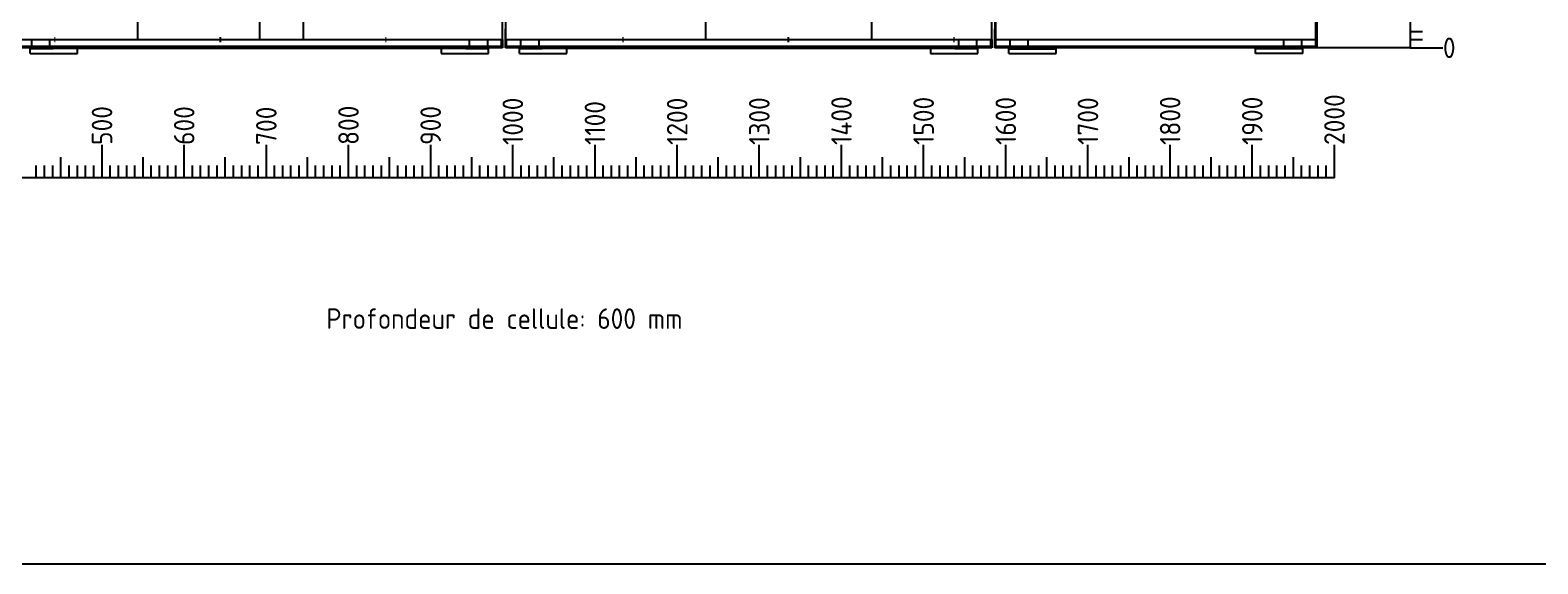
# Model space of a CAD drawing. Header units: millimetres. Extents: x 37984 to 70752, y 14140 to 37584.
# Drawn here: x 45151 to 46986, y 18140 to 18788 of the extents above; entities that cross this region are included whole.
import ezdxf
from ezdxf.enums import TextEntityAlignment as Align

# ---------------------------------------------------------------- set-up
doc = ezdxf.new("R2010")
doc.units = ezdxf.units.MM
doc.layers.add('! NO PLOT !', color=7, linetype='Continuous', true_color=0xff75dd, plot=False)
doc.layers.add('000-PI-ORMAR', color=2, linetype='Continuous')
doc.layers.add('AUT_TEXT', color=7, linetype='Continuous')
doc.layers.add('000-SI-Oprema', color=30, linetype='Continuous', lineweight=5)
doc.styles.add('PI0', font='isocpeur.ttf', dxfattribs={"width": 0.9})

# ---------------------------------------------------------------- blocks, each defined once
blk = doc.blocks.new('SINAMICS_FSD_1mm')
at = {"layer": '! NO PLOT !', "ltscale": 0.25}
for p, q in [((69301.6, 54000.7), (69301.6, 53650.7)), ((69201.6, 53650.7), (69401.6, 53650.7))]:
    blk.add_line(p, q, dxfattribs=at)
at = {"layer": '! NO PLOT !', "lineweight": 70, "ltscale": 0.25}
for p, q in [((69200.6, 53650.7), (69201.6, 53650.7)), ((69401.6, 53650.7), (69402.6, 53650.7))]:
    blk.add_line(p, q, dxfattribs=at)
blk = doc.blocks.new('8606.000_back')
at = {"layer": '000-PI-ORMAR'}
for p, q in [((47606, 38573.2), (47606, 36588.7)), ((48198, 36588.7), (48198, 38573.2)), ((47606, 36578.7), (47606, 36601.7)), ((47606, 36588.7), (48198, 36588.7)), ((47624.5, 36578.7), (47606, 36578.7)), ((47607.5, 36580.2), (47607.5, 36588.7)), ((47624.5, 36580.2), (47607.5, 36580.2)), ((47623.1, 36577.7), (47624.5, 36577.7)), ((47623.1, 36571.7), (47623.1, 36577.7)), ((47624.5, 36588.7), (47624.5, 36577.7)), ((48179.5, 36580.2), (47624.5, 36580.2)), ((48179.5, 36578.7), (47624.5, 36578.7)), ((47624.5, 36577.7), (47628.8, 36577.7)), ((47628.8, 36577.7), (47650.9, 36577.7)), ((47646.5, 36588.7), (47646.5, 36577.7)), ((48153.1, 36577.7), (47650.9, 36577.7)), ((47680.7, 36571.7), (47680.7, 36577.7)), ((48123.3, 36577.7), (48123.3, 36571.7)), ((48153.1, 36577.7), (48175.3, 36577.7)), ((48157.5, 36588.7), (48157.5, 36577.7)), ((48175.3, 36577.7), (48179.5, 36577.7)), ((48179.5, 36588.7), (48179.5, 36577.7)), ((48196.5, 36580.2), (48179.5, 36580.2)), ((48198, 36578.7), (48179.5, 36578.7)), ((48179.5, 36577.7), (48181, 36577.7)), ((48181, 36571.7), (48181, 36577.7)), ((48196.5, 36588.7), (48196.5, 36580.2)), ((48198, 36588.7), (48198, 36578.7)), ((47623.1, 36571.7), (47680.7, 36571.7)), ((48123.3, 36571.7), (48181, 36571.7))]:
    blk.add_line(p, q, dxfattribs=at)
blk = doc.blocks.new('skala_2300')
for p, q in [((0, 540), (0, 0)), ((0, 20), (15, 20)), ((0, 10), (15, 10)), ((0, 0), (40, 0))]:
    blk.add_line(p, q)
at = {"style": 'PI0', "width": 0.9}
blk.add_text('0', height=25, dxfattribs=at).set_placement((40, 0), align=Align.MIDDLE_LEFT)

msp = doc.modelspace()

# ---------------------------------------------------------------- linework, layer by layer
at = {"layer": '! NO PLOT !'}
msp.add_line((46324.73, 20761.404), (46324.73, 18776.904), dxfattribs=at)
at = {"layer": '! NO PLOT !', "ltscale": 0.25}
msp.add_line((46830.233, 18766.904), (46698.242, 18766.904), dxfattribs=at)
msp.add_lwpolyline([(44210.635, 21339.576), (44210.635, 18139.576), (47278.182, 18139.576), (47278.182, 20124.741), (48802.635, 20124.741), (48802.635, 21339.576), (44210.635, 21339.576)], dxfattribs=at)
at = {"color": 7}
for p, q in [((45238.233, 18608.904), (45238.233, 18648.904)), ((45338.233, 18608.904), (45338.233, 18648.904)), ((45338.233, 18608.904), (45338.233, 18648.904)), ((45338.233, 18608.904), (45338.233, 18648.904)), ((45338.233, 18608.904), (45338.233, 18648.904)), ((45338.233, 18608.904), (45338.233, 18648.904)), ((45338.233, 18608.904), (45338.233, 18648.904)), ((45438.233, 18608.904), (45438.233, 18648.904)), ((45538.233, 18608.904), (45538.233, 18648.904)), ((45538.233, 18608.904), (45538.233, 18648.904)), ((45538.233, 18608.904), (45538.233, 18648.904)), ((45538.233, 18608.904), (45538.233, 18648.904)), ((45538.233, 18608.904), (45538.233, 18648.904)), ((45538.233, 18608.904), (45538.233, 18648.904)), ((45638.233, 18608.904), (45638.233, 18648.904)), ((45738.233, 18608.904), (45738.233, 18648.904)), ((45738.233, 18608.904), (45738.233, 18648.904)), ((45738.233, 18608.904), (45738.233, 18648.904)), ((45738.233, 18608.904), (45738.233, 18648.904)), ((45738.233, 18608.904), (45738.233, 18648.904)), ((45738.233, 18608.904), (45738.233, 18648.904)), ((45838.233, 18608.904), (45838.233, 18648.904)), ((45938.233, 18608.904), (45938.233, 18648.904)), ((45938.233, 18608.904), (45938.233, 18648.904)), ((45938.233, 18608.904), (45938.233, 18648.904)), ((45938.233, 18608.904), (45938.233, 18648.904)), ((45938.233, 18608.904), (45938.233, 18648.904)), ((45938.233, 18608.904), (45938.233, 18648.904)), ((46038.233, 18608.904), (46038.233, 18648.904)), ((46138.233, 18608.904), (46138.233, 18648.904)), ((46138.233, 18608.904), (46138.233, 18648.904)), ((46138.233, 18608.904), (46138.233, 18648.904)), ((46138.233, 18608.904), (46138.233, 18648.904)), ((46138.233, 18608.904), (46138.233, 18648.904)), ((46138.233, 18608.904), (46138.233, 18648.904)), ((46238.233, 18608.904), (46238.233, 18648.904)), ((46338.233, 18608.904), (46338.233, 18648.904)), ((46338.233, 18608.904), (46338.233, 18648.904)), ((46338.233, 18608.904), (46338.233, 18648.904)), ((46338.233, 18608.904), (46338.233, 18648.904)), ((46338.233, 18608.904), (46338.233, 18648.904)), ((46338.233, 18608.904), (46338.233, 18648.904)), ((46438.233, 18608.904), (46438.233, 18648.904)), ((46538.233, 18608.904), (46538.233, 18648.904)), ((46538.233, 18608.904), (46538.233, 18648.904)), ((46538.233, 18608.904), (46538.233, 18648.904)), ((46538.233, 18608.904), (46538.233, 18648.904)), ((46538.233, 18608.904), (46538.233, 18648.904)), ((46538.233, 18608.904), (46538.233, 18648.904)), ((46638.233, 18608.904), (46638.233, 18648.904)), ((46738.233, 18608.904), (46738.233, 18648.904)), ((46738.233, 18608.904), (46738.233, 18648.904)), ((46738.233, 18608.904), (46738.233, 18648.904)), ((46738.233, 18608.904), (46738.233, 18648.904)), ((46738.233, 18608.904), (46738.233, 18648.904)), ((46738.233, 18608.904), (46738.233, 18648.904)), ((45188.233, 18608.904), (45188.233, 18633.904)), ((45288.233, 18608.904), (45288.233, 18633.904)), ((45388.233, 18608.904), (45388.233, 18633.904)), ((45488.233, 18608.904), (45488.233, 18633.904)), ((45588.233, 18608.904), (45588.233, 18633.904)), ((45688.233, 18608.904), (45688.233, 18633.904)), ((45788.233, 18608.904), (45788.233, 18633.904)), ((45888.233, 18608.904), (45888.233, 18633.904)), ((45988.233, 18608.904), (45988.233, 18633.904)), ((46088.233, 18608.904), (46088.233, 18633.904)), ((46188.233, 18608.904), (46188.233, 18633.904)), ((46288.233, 18608.904), (46288.233, 18633.904)), ((46388.233, 18608.904), (46388.233, 18633.904)), ((46488.233, 18608.904), (46488.233, 18633.904)), ((46588.233, 18608.904), (46588.233, 18633.904)), ((46688.233, 18608.904), (46688.233, 18633.904)), ((46738.233, 18608.904), (44738.233, 18608.904)), ((45158.233, 18608.904), (45158.233, 18623.904)), ((45168.233, 18608.904), (45168.233, 18623.904)), ((45178.233, 18608.904), (45178.233, 18623.904)), ((45198.233, 18608.904), (45198.233, 18623.904)), ((45208.233, 18608.904), (45208.233, 18623.904)), ((45218.233, 18608.904), (45218.233, 18623.904)), ((45228.233, 18608.904), (45228.233, 18623.904)), ((45248.233, 18608.904), (45248.233, 18623.904)), ((45258.233, 18608.904), (45258.233, 18623.904)), ((45268.233, 18608.904), (45268.233, 18623.904)), ((45278.233, 18608.904), (45278.233, 18623.904)), ((45298.233, 18608.904), (45298.233, 18623.904)), ((45308.233, 18608.904), (45308.233, 18623.904)), ((45318.233, 18608.904), (45318.233, 18623.904)), ((45328.233, 18608.904), (45328.233, 18623.904)), ((45348.233, 18608.904), (45348.233, 18623.904)), ((45358.233, 18608.904), (45358.233, 18623.904)), ((45368.233, 18608.904), (45368.233, 18623.904)), ((45378.233, 18608.904), (45378.233, 18623.904)), ((45398.233, 18608.904), (45398.233, 18623.904)), ((45408.233, 18608.904), (45408.233, 18623.904)), ((45418.233, 18608.904), (45418.233, 18623.904)), ((45428.233, 18608.904), (45428.233, 18623.904)), ((45448.233, 18608.904), (45448.233, 18623.904)), ((45458.233, 18608.904), (45458.233, 18623.904)), ((45468.233, 18608.904), (45468.233, 18623.904)), ((45478.233, 18608.904), (45478.233, 18623.904)), ((45498.233, 18608.904), (45498.233, 18623.904)), ((45508.233, 18608.904), (45508.233, 18623.904)), ((45518.233, 18608.904), (45518.233, 18623.904)), ((45528.233, 18608.904), (45528.233, 18623.904)), ((45548.233, 18608.904), (45548.233, 18623.904)), ((45558.233, 18608.904), (45558.233, 18623.904)), ((45568.233, 18608.904), (45568.233, 18623.904)), ((45578.233, 18608.904), (45578.233, 18623.904)), ((45598.233, 18608.904), (45598.233, 18623.904)), ((45608.233, 18608.904), (45608.233, 18623.904)), ((45618.233, 18608.904), (45618.233, 18623.904)), ((45628.233, 18608.904), (45628.233, 18623.904)), ((45648.233, 18608.904), (45648.233, 18623.904)), ((45658.233, 18608.904), (45658.233, 18623.904)), ((45668.233, 18608.904), (45668.233, 18623.904)), ((45678.233, 18608.904), (45678.233, 18623.904)), ((45698.233, 18608.904), (45698.233, 18623.904)), ((45708.233, 18608.904), (45708.233, 18623.904)), ((45718.233, 18608.904), (45718.233, 18623.904)), ((45728.233, 18608.904), (45728.233, 18623.904)), ((45748.233, 18608.904), (45748.233, 18623.904)), ((45758.233, 18608.904), (45758.233, 18623.904)), ((45768.233, 18608.904), (45768.233, 18623.904)), ((45778.233, 18608.904), (45778.233, 18623.904)), ((45798.233, 18608.904), (45798.233, 18623.904)), ((45808.233, 18608.904), (45808.233, 18623.904)), ((45818.233, 18608.904), (45818.233, 18623.904)), ((45828.233, 18608.904), (45828.233, 18623.904)), ((45848.233, 18608.904), (45848.233, 18623.904)), ((45858.233, 18608.904), (45858.233, 18623.904)), ((45868.233, 18608.904), (45868.233, 18623.904)), ((45878.233, 18608.904), (45878.233, 18623.904)), ((45898.233, 18608.904), (45898.233, 18623.904)), ((45908.233, 18608.904), (45908.233, 18623.904)), ((45918.233, 18608.904), (45918.233, 18623.904)), ((45928.233, 18608.904), (45928.233, 18623.904)), ((45948.233, 18608.904), (45948.233, 18623.904)), ((45958.233, 18608.904), (45958.233, 18623.904)), ((45968.233, 18608.904), (45968.233, 18623.904)), ((45978.233, 18608.904), (45978.233, 18623.904)), ((45998.233, 18608.904), (45998.233, 18623.904)), ((46008.233, 18608.904), (46008.233, 18623.904)), ((46018.233, 18608.904), (46018.233, 18623.904)), ((46028.233, 18608.904), (46028.233, 18623.904)), ((46048.233, 18608.904), (46048.233, 18623.904)), ((46058.233, 18608.904), (46058.233, 18623.904)), ((46068.233, 18608.904), (46068.233, 18623.904)), ((46078.233, 18608.904), (46078.233, 18623.904)), ((46098.233, 18608.904), (46098.233, 18623.904)), ((46108.233, 18608.904), (46108.233, 18623.904)), ((46118.233, 18608.904), (46118.233, 18623.904)), ((46128.233, 18608.904), (46128.233, 18623.904)), ((46148.233, 18608.904), (46148.233, 18623.904)), ((46158.233, 18608.904), (46158.233, 18623.904)), ((46168.233, 18608.904), (46168.233, 18623.904)), ((46178.233, 18608.904), (46178.233, 18623.904)), ((46198.233, 18608.904), (46198.233, 18623.904)), ((46208.233, 18608.904), (46208.233, 18623.904)), ((46218.233, 18608.904), (46218.233, 18623.904)), ((46228.233, 18608.904), (46228.233, 18623.904)), ((46248.233, 18608.904), (46248.233, 18623.904)), ((46258.233, 18608.904), (46258.233, 18623.904)), ((46268.233, 18608.904), (46268.233, 18623.904)), ((46278.233, 18608.904), (46278.233, 18623.904)), ((46298.233, 18608.904), (46298.233, 18623.904)), ((46308.233, 18608.904), (46308.233, 18623.904)), ((46318.233, 18608.904), (46318.233, 18623.904)), ((46328.233, 18608.904), (46328.233, 18623.904)), ((46348.233, 18608.904), (46348.233, 18623.904)), ((46358.233, 18608.904), (46358.233, 18623.904)), ((46368.233, 18608.904), (46368.233, 18623.904)), ((46378.233, 18608.904), (46378.233, 18623.904)), ((46398.233, 18608.904), (46398.233, 18623.904)), ((46408.233, 18608.904), (46408.233, 18623.904)), ((46418.233, 18608.904), (46418.233, 18623.904)), ((46428.233, 18608.904), (46428.233, 18623.904)), ((46448.233, 18608.904), (46448.233, 18623.904)), ((46458.233, 18608.904), (46458.233, 18623.904)), ((46468.233, 18608.904), (46468.233, 18623.904)), ((46478.233, 18608.904), (46478.233, 18623.904)), ((46498.233, 18608.904), (46498.233, 18623.904)), ((46508.233, 18608.904), (46508.233, 18623.904)), ((46518.233, 18608.904), (46518.233, 18623.904)), ((46528.233, 18608.904), (46528.233, 18623.904)), ((46548.233, 18608.904), (46548.233, 18623.904)), ((46558.233, 18608.904), (46558.233, 18623.904)), ((46568.233, 18608.904), (46568.233, 18623.904)), ((46578.233, 18608.904), (46578.233, 18623.904)), ((46598.233, 18608.904), (46598.233, 18623.904)), ((46608.233, 18608.904), (46608.233, 18623.904)), ((46618.233, 18608.904), (46618.233, 18623.904)), ((46628.233, 18608.904), (46628.233, 18623.904)), ((46648.233, 18608.904), (46648.233, 18623.904)), ((46658.233, 18608.904), (46658.233, 18623.904)), ((46668.233, 18608.904), (46668.233, 18623.904)), ((46678.233, 18608.904), (46678.233, 18623.904)), ((46698.233, 18608.904), (46698.233, 18623.904)), ((46708.233, 18608.904), (46708.233, 18623.904)), ((46718.233, 18608.904), (46718.233, 18623.904)), ((46728.233, 18608.904), (46728.233, 18623.904))]:
    msp.add_line(p, q, dxfattribs=at)
at = {"layer": '000-PI-ORMAR', "ltscale": 0.25}
msp.add_line((46326.218, 18776.904), (46326.218, 20761.404), dxfattribs=at)
at = {"layer": '000-PI-ORMAR'}
for p, q in [((46715.218, 20761.404), (46715.218, 18776.904)), ((46716.718, 20761.404), (46716.718, 18776.904)), ((46716.73, 18776.904), (46716.73, 20761.404)), ((46324.718, 18766.904), (46324.718, 18789.904)), ((46324.718, 18776.904), (46324.718, 18766.904)), ((46324.73, 18776.904), (46716.73, 18776.904)), ((46326.218, 18768.404), (46326.218, 18776.904)), ((46343.218, 18776.904), (46343.218, 18765.904)), ((46365.218, 18776.904), (46365.218, 18765.904)), ((46676.242, 18776.904), (46676.242, 18765.904)), ((46698.242, 18776.904), (46698.242, 18765.904)), ((46715.218, 18776.904), (46715.218, 18768.404)), ((46716.718, 18776.904), (46716.718, 18766.904)), ((46343.218, 18766.904), (46324.718, 18766.904)), ((46343.218, 18768.404), (46326.218, 18768.404)), ((46341.757, 18765.904), (46343.218, 18765.904)), ((46341.757, 18759.904), (46341.757, 18765.904)), ((46341.757, 18759.904), (46399.408, 18759.904)), ((46698.218, 18768.404), (46343.218, 18768.404)), ((46698.218, 18766.904), (46343.218, 18766.904)), ((46343.218, 18765.904), (46347.476, 18765.904)), ((46347.476, 18765.904), (46399.408, 18765.904)), ((46399.408, 18759.904), (46399.408, 18766.904)), ((46641.446, 18766.904), (46399.99, 18766.904)), ((46642.053, 18759.904), (46642.053, 18766.904)), ((46693.984, 18765.904), (46642.053, 18765.904)), ((46699.704, 18759.904), (46642.053, 18759.904)), ((46698.242, 18765.904), (46693.984, 18765.904)), ((46715.218, 18768.404), (46698.218, 18768.404)), ((46716.718, 18766.904), (46698.218, 18766.904)), ((46699.704, 18765.904), (46698.242, 18765.904)), ((46699.704, 18759.904), (46699.704, 18765.904))]:
    msp.add_line(p, q, dxfattribs=at)

# ---------------------------------------------------------------- block references
msp.add_blockref('skala_2300', (46830.233, 18766.904))

# ---------------------------------------------------------------- texts
at = {"color": 7, "style": 'PI0', "width": 0.9}
for s, p in [('1000', (45738.233, 18648.904)), ('1100', (45838.233, 18648.904)), ('1200', (45938.233, 18648.904)), ('1300', (46038.233, 18648.904)), ('1400', (46138.233, 18648.904)), ('1500', (46238.233, 18648.904)), ('1600', (46338.233, 18648.904)), ('1700', (46438.233, 18648.904)), ('1800', (46538.233, 18648.904)), ('1900', (46638.233, 18648.904)), ('2000', (46738.233, 18648.904)), ('500', (45238.233, 18648.904)), ('600', (45338.233, 18648.904)), ('700', (45438.233, 18648.904)), ('800', (45538.233, 18648.904)), ('900', (45638.233, 18648.904))]:
    msp.add_text(s, height=25, rotation=90, dxfattribs=at).set_placement(p, align=Align.MIDDLE_LEFT)
at = {"layer": 'AUT_TEXT', "style": 'PI0', "width": 0.9}
msp.add_text('Profondeur de cellule: 600 mm', height=25, dxfattribs=at).set_placement((45727.983, 18437.776), align=Align.MIDDLE)

# ---------------------------------------------------------------- next in the draw order: block references
at = {"layer": '000-SI-Oprema'}
for p in [(-24020.368, -34873.746), (-23328.882, -34873.746)]:
    msp.add_blockref('SINAMICS_FSD_1mm', p, dxfattribs=at)

# ---------------------------------------------------------------- next in the draw order: block references
for p in [(-23818.368, -34873.746), (-23126.882, -34873.746)]:
    msp.add_blockref('SINAMICS_FSD_1mm', p, dxfattribs=at)

# ---------------------------------------------------------------- next in the draw order: linework, layer by layer
at = {"layer": '! NO PLOT !', "ltscale": 0.25}
msp.add_line((45429.745, 18816.404), (45429.745, 18776.904), dxfattribs=at)

# ---------------------------------------------------------------- next in the draw order: block references
at = {"layer": '000-PI-ORMAR'}
for p in [(-2472.273, -17811.766), (-1876.799, -17811.766)]:
    msp.add_blockref('8606.000_back', p, dxfattribs=at)

doc.saveas('drawing.dxf')
